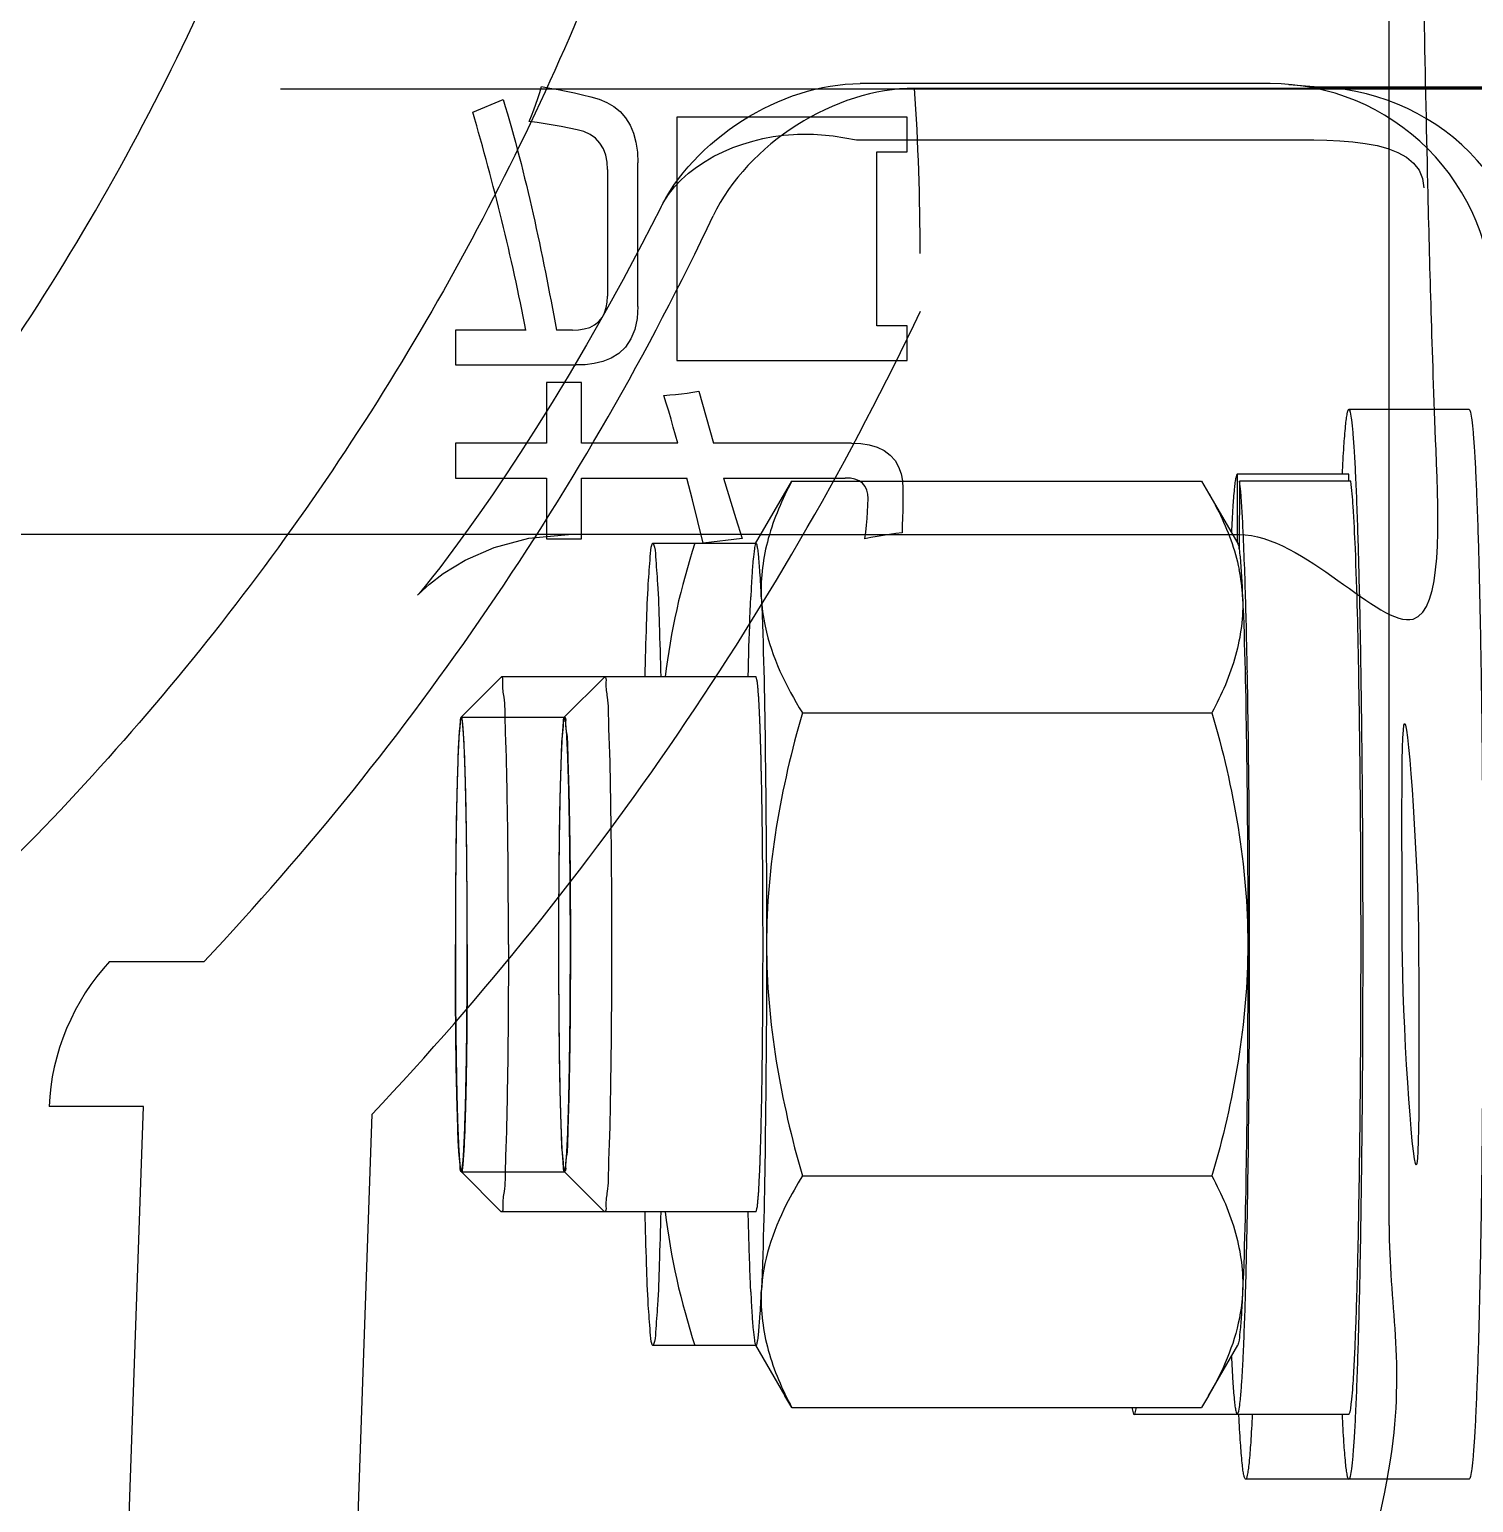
# Model space of a CAD drawing. Extents: x 59521 to 184406, y -1257 to 56672.
# Drawn here: x 73975.96 to 74008.36, y 10258.44 to 10291.49 of the extents above; entities that cross this region are included whole.
import ezdxf

# ---------------------------------------------------------------- set-up
doc = ezdxf.new("R2010")
doc.units = 0
doc.header["$MEASUREMENT"] = 0
doc.layers.get('0').update_dxf_attribs({"linetype": 'CONTINUOUS'})
doc.layers.add('00_BUW_DATUM', color=7, linetype='CONTINUOUS')

# ---------------------------------------------------------------- blocks, each defined once
blk = doc.blocks.new('hu88')
at = {"color": 87, "linetype": 'Continuous'}
for p, q in [((-156.372, -927.553), (-157.314, -954.547)), ((-151.24, -927.553), (-152.188, -954.722)), ((-180.129, -952.053), (-180.129, -1053.053)), ((-165.928, -952.359), (-162.529, -952.359)), ((-159.316, -953.259), (-161.629, -953.259)), ((-152.188, -954.722), (-150.069, -954.722)), ((-159.182, -958.359), (-159.183, -957.797)), ((-151.426, -957.976), (-153.546, -957.976)), ((-159.316, -963.459), (-161.629, -963.459)), ((-165.928, -964.359), (-162.529, -964.359)), ((-166.034, -967.553), (-176.767, -967.553)), ((-166.034, -967.553), (-29.31, -967.553)), ((-165.615, -967.461), (-164.738, -967.358)), ((-165.474, -967.914), (-165.615, -967.461)), ((-164.738, -967.358), (-164.62, -967.846)), ((-162.009, -967.455), (-162.009, -968.821)), ((-161.23, -967.455), (-162.009, -967.455)), ((-161.23, -968.821), (-161.23, -967.455)), ((-165.197, -968.821), (-165.474, -967.914)), ((-164.62, -967.846), (-164.5, -968.334)), ((-164.5, -968.334), (-164.377, -968.821)), ((-165.197, -968.821), (-167.93, -968.821)), ((-162.009, -968.821), (-164.377, -968.821)), ((-159.183, -968.821), (-161.23, -968.821)), ((-159.183, -969.602), (-159.183, -968.821)), ((-168.069, -969.602), (-164.97, -969.602)), ((-164.641, -970.772), (-164.97, -969.602)), ((-164.172, -969.602), (-162.009, -969.602)), ((-162.009, -969.602), (-162.009, -970.968)), ((-161.23, -970.968), (-161.23, -969.602)), ((-161.23, -969.602), (-159.183, -969.602)), ((-162.009, -970.968), (-161.23, -970.968)), ((-169.319, -971.455), (-169.319, -972.236)), ((-164.154, -971.455), (-169.319, -971.455)), ((-164.154, -976.919), (-164.154, -971.455)), ((-159.183, -971.358), (-161.888, -971.358)), ((-159.183, -972.138), (-159.183, -971.358)), ((-169.319, -972.236), (-168.637, -972.236)), ((-168.637, -972.236), (-168.637, -976.138)), ((-161.808, -972.138), (-161.449, -972.138)), ((-160.767, -972.138), (-159.183, -972.138)), ((-163.276, -972.666), (-163.276, -975.891)), ((-162.594, -975.74), (-162.594, -972.901)), ((-169.319, -976.138), (-169.319, -976.919)), ((-168.637, -976.138), (-169.319, -976.138)), ((-168.18, -976.405), (-177.376, -976.405)), ((-169.319, -976.919), (-164.154, -976.919)), ((-159.573, -977.027), (-160.255, -977.314)), ((-155.262, -977.553), (-196.76, -977.553)), ((-184.401, -977.591), (-178.403, -977.591)), ((-184.228, -977.564), (-169.484, -977.564)), ((-177.88, -977.652), (-178.82, -977.574)), ((-177.463, -977.67), (-168.267, -977.67))]:
    blk.add_line(p, q, dxfattribs=at)
for points in [[(-163.797, -974.909), (-163.367, -974.07), (-162.945, -973.274), (-162.53, -972.52), (-162.126, -971.81), (-161.733, -971.141), (-161.353, -970.515), (-160.989, -969.931), (-160.643, -969.391), (-160.317, -968.896), (-160.013, -968.446), (-159.73, -968.037), (-159.471, -967.671), (-159.233, -967.344), (-159.021, -967.057), (-158.833, -966.81), (-158.672, -966.604), (-158.538, -966.436), (-158.435, -966.312), (-158.362, -966.226), (-158.333, -966.193), (-158.346, -966.207), (-158.434, -966.293), (-158.604, -966.443), (-158.911, -966.678), (-159.403, -966.979), (-160.049, -967.264), (-160.831, -967.473), (-161.718, -967.553)], [(-169.221, -968.585), (-169.224, -968.422), (-169.224, -968.258), (-169.22, -968.093), (-169.215, -967.927), (-169.209, -967.759), (-169.202, -967.59)], [(-169.202, -967.59), (-169.062, -967.574), (-168.922, -967.555), (-168.783, -967.534), (-168.645, -967.511), (-168.506, -967.484), (-168.369, -967.455)], [(-168.369, -967.455), (-168.388, -967.61), (-168.405, -967.763), (-168.42, -967.915), (-168.431, -968.066), (-168.438, -968.215), (-168.442, -968.362)], [(-168.069, -969.602), (-168.277, -969.594), (-168.469, -969.564), (-168.646, -969.512), (-168.804, -969.437), (-168.939, -969.335), (-169.049, -969.212), (-169.127, -969.071), (-169.181, -968.917), (-169.213, -968.756), (-169.221, -968.585)], [(-168.442, -968.362), (-168.437, -968.46), (-168.415, -968.549), (-168.375, -968.633), (-168.316, -968.704), (-168.238, -968.758), (-168.145, -968.795), (-168.043, -968.816), (-167.93, -968.821)], [(-164.172, -969.602), (-164.122, -969.781), (-164.072, -969.96), (-164.021, -970.139), (-163.968, -970.318), (-163.915, -970.497), (-163.861, -970.675)], [(-163.861, -970.675), (-163.991, -970.684), (-164.122, -970.695), (-164.252, -970.709), (-164.382, -970.726), (-164.512, -970.747), (-164.641, -970.772)], [(-163.276, -972.666), (-163.261, -972.397), (-163.21, -972.156), (-163.122, -971.942), (-163.001, -971.76), (-162.849, -971.618), (-162.675, -971.511), (-162.492, -971.437), (-162.298, -971.391), (-162.097, -971.364), (-161.888, -971.358)], [(-161.808, -972.138), (-161.946, -972.143), (-162.075, -972.165), (-162.196, -972.201), (-162.305, -972.256), (-162.399, -972.332), (-162.475, -972.424), (-162.531, -972.529), (-162.568, -972.646), (-162.59, -972.769), (-162.594, -972.901)], [(-162.218, -977.375), (-162.406, -977.323), (-162.579, -977.25), (-162.738, -977.157), (-162.879, -977.041), (-163, -976.901), (-163.101, -976.738), (-163.179, -976.556), (-163.234, -976.353), (-163.267, -976.132), (-163.276, -975.891)], [(-162.594, -975.74), (-162.586, -975.91), (-162.555, -976.066), (-162.502, -976.209), (-162.426, -976.337), (-162.325, -976.444), (-162.204, -976.53), (-162.068, -976.594), (-161.913, -976.635)], [(-161.913, -976.635), (-161.735, -976.674), (-161.557, -976.709), (-161.378, -976.74), (-161.198, -976.769), (-161.019, -976.796), (-160.84, -976.821)], [(-160.84, -976.821), (-160.891, -976.95), (-160.94, -977.079), (-160.987, -977.208), (-161.032, -977.339), (-161.076, -977.47), (-161.117, -977.602)], [(-161.117, -977.602), (-161.301, -977.571), (-161.486, -977.537), (-161.669, -977.502), (-161.853, -977.463), (-162.036, -977.42), (-162.218, -977.375)]]:
    blk.add_lwpolyline(points, dxfattribs=at)
for centre, radius, start, end in [((-106.358, -1002.545), 70.003, 136.71242, 154.64082), ((-106.229, -1002.545), 65.002, 136.71236, 154.64088), ((-106.574, -961.494), 55.228, 191.1122, 196.3348), ((-177.462, -972.671), 4.999, 179.9863, 269.9909), ((-115.046, -973.855), 54.564, 180.0006, 183.8968)]:
    blk.add_arc(centre, radius, start, end, dxfattribs=at)
blk.add_ellipse((-178.403, -972.591), major_axis=(0, 5), ratio=0.999655, start_param=1.570796, end_param=3.141593, dxfattribs=at)
for points, knots in [([(-180.129, -952.053), (-180.129, -950.313), (-180.942, -947.179), (-178.181, -940.053), (-180.443, -940.053)], [0, 0, 0, 0, 0.434669, 1, 1, 1, 1]), ([(-165.928, -952.359), (-165.93, -952.368), (-165.936, -952.387), (-165.942, -952.411), (-165.947, -952.43), (-165.95, -952.442), (-165.953, -952.451), (-165.955, -952.458), (-165.956, -952.465), (-165.957, -952.468), (-165.958, -952.471), (-165.958, -952.472), (-165.959, -952.478), (-165.959, -952.485), (-165.961, -952.498), (-165.962, -952.515), (-165.964, -952.536), (-165.966, -952.564), (-165.969, -952.6), (-165.973, -952.642), (-165.977, -952.684), (-165.98, -952.72), (-165.982, -952.748), (-165.984, -952.769), (-165.986, -952.787), (-165.987, -952.799), (-165.987, -952.806), (-165.988, -952.81), (-165.988, -952.82), (-165.989, -952.831), (-165.99, -952.851), (-165.991, -952.88), (-165.993, -952.914), (-165.995, -952.96), (-165.998, -953.017), (-166.001, -953.086), (-166.005, -953.155), (-166.007, -953.212), (-166.01, -953.258), (-166.011, -953.292), (-166.013, -953.321), (-166.014, -953.341), (-166.014, -953.353), (-166.015, -953.36), (-166.015, -953.373), (-166.016, -953.388), (-166.017, -953.416), (-166.018, -953.455), (-166.019, -953.503), (-166.021, -953.565), (-166.024, -953.644), (-166.027, -953.738), (-166.03, -953.833), (-166.033, -953.927), (-166.035, -954.006), (-166.037, -954.061), (-166.038, -954.093), (-166.039, -954.115), (-166.04, -954.145), (-166.04, -954.182), (-166.042, -954.248), (-166.044, -954.342), (-166.046, -954.455), (-166.049, -954.568), (-166.051, -954.681), (-166.054, -954.794), (-166.056, -954.889), (-166.057, -954.955), (-166.058, -954.993), (-166.058, -955.02), (-166.059, -955.053), (-166.059, -955.096), (-166.061, -955.171), (-166.062, -955.279), (-166.064, -955.408), (-166.066, -955.58), (-166.069, -955.752), (-166.071, -955.902), (-166.072, -955.989), (-166.073, -956.051), (-166.073, -956.123), (-166.074, -956.216), (-166.075, -956.38), (-166.077, -956.613), (-166.079, -956.846), (-166.081, -957.009), (-166.081, -957.103), (-166.082, -957.171), (-166.082, -957.247), (-166.082, -957.345), (-166.083, -957.519), (-166.083, -957.766), (-166.084, -958.062), (-166.085, -958.36), (-166.084, -958.649), (-166.083, -958.941), (-166.083, -959.184), (-166.082, -959.378), (-166.082, -959.526), (-166.081, -959.664), (-166.079, -959.851), (-166.078, -960.084), (-166.076, -960.318), (-166.074, -960.482), (-166.074, -960.574), (-166.073, -960.647), (-166.072, -960.709), (-166.071, -960.796), (-166.069, -960.946), (-166.067, -961.119), (-166.064, -961.291), (-166.062, -961.42), (-166.061, -961.528), (-166.06, -961.604), (-166.059, -961.646), (-166.059, -961.68), (-166.058, -961.707), (-166.057, -961.746), (-166.056, -961.813), (-166.053, -961.948), (-166.05, -962.102), (-166.046, -962.255), (-166.044, -962.351), (-166.043, -962.428), (-166.041, -962.486), (-166.04, -962.534), (-166.04, -962.572), (-166.039, -962.603), (-166.038, -962.624), (-166.037, -962.656), (-166.036, -962.694), (-166.035, -962.741), (-166.033, -962.802), (-166.03, -962.88), (-166.027, -962.973), (-166.024, -963.066), (-166.022, -963.143), (-166.02, -963.205), (-166.018, -963.252), (-166.017, -963.29), (-166.016, -963.317), (-166.016, -963.333), (-166.015, -963.345), (-166.015, -963.353), (-166.014, -963.365), (-166.013, -963.385), (-166.012, -963.414), (-166.01, -963.448), (-166.008, -963.494), (-166.005, -963.552), (-166.002, -963.621), (-165.998, -963.69), (-165.996, -963.748), (-165.993, -963.794), (-165.992, -963.829), (-165.99, -963.857), (-165.989, -963.878), (-165.989, -963.889), (-165.988, -963.899), (-165.988, -963.903), (-165.987, -963.91), (-165.986, -963.923), (-165.985, -963.941), (-165.983, -963.962), (-165.98, -963.991), (-165.977, -964.026), (-165.974, -964.069), (-165.97, -964.112), (-165.967, -964.147), (-165.964, -964.176), (-165.963, -964.197), (-165.961, -964.215), (-165.96, -964.228), (-165.959, -964.235), (-165.959, -964.241), (-165.958, -964.242), (-165.958, -964.245), (-165.957, -964.249), (-165.955, -964.255), (-165.953, -964.262), (-165.951, -964.272), (-165.947, -964.285), (-165.942, -964.304), (-165.936, -964.329), (-165.93, -964.349), (-165.928, -964.359)], [0, 0, 0, 0, 0.015625, 0.03125, 0.039062, 0.046875, 0.050781, 0.054688, 0.058594, 0.060547, 0.061523, 0.0625, 0.063477, 0.064453, 0.066406, 0.070312, 0.074219, 0.078125, 0.085938, 0.09375, 0.101562, 0.109375, 0.113281, 0.117188, 0.121094, 0.123047, 0.124023, 0.125, 0.125977, 0.126953, 0.128906, 0.132812, 0.136719, 0.140625, 0.148438, 0.15625, 0.164062, 0.171875, 0.175781, 0.179688, 0.183594, 0.185547, 0.186523, 0.1875, 0.188477, 0.189453, 0.191406, 0.195312, 0.199219, 0.203125, 0.210938, 0.21875, 0.226562, 0.234375, 0.242188, 0.246094, 0.248047, 0.25, 0.251953, 0.253906, 0.257812, 0.265625, 0.273438, 0.28125, 0.289062, 0.296875, 0.304688, 0.308594, 0.310547, 0.3125, 0.314453, 0.316406, 0.320312, 0.328125, 0.335938, 0.34375, 0.359375, 0.367188, 0.371094, 0.375, 0.378906, 0.382812, 0.390625, 0.40625, 0.421875, 0.429688, 0.433594, 0.4375, 0.441406, 0.445312, 0.453125, 0.46875, 0.484375, 0.5, 0.515625, 0.53125, 0.546875, 0.554688, 0.5625, 0.570312, 0.578125, 0.59375, 0.609375, 0.617188, 0.621094, 0.625, 0.628906, 0.632812, 0.640625, 0.65625, 0.664062, 0.671875, 0.679688, 0.683594, 0.685547, 0.6875, 0.689453, 0.691406, 0.695312, 0.703125, 0.71875, 0.726562, 0.734375, 0.738281, 0.742188, 0.746094, 0.748047, 0.75, 0.751953, 0.753906, 0.757812, 0.761719, 0.765625, 0.773438, 0.78125, 0.789062, 0.796875, 0.800781, 0.804688, 0.808594, 0.810547, 0.811523, 0.8125, 0.813477, 0.814453, 0.816406, 0.820312, 0.824219, 0.828125, 0.835938, 0.84375, 0.851562, 0.859375, 0.863281, 0.867188, 0.871094, 0.873047, 0.874023, 0.875, 0.875977, 0.876953, 0.878906, 0.882812, 0.886719, 0.890625, 0.898438, 0.90625, 0.914062, 0.921875, 0.925781, 0.929688, 0.933594, 0.935547, 0.936523, 0.9375, 0.938477, 0.939453, 0.941406, 0.945312, 0.949219, 0.953125, 0.960938, 0.96875, 0.984375, 1, 1, 1, 1]), ([(-166.679, -1002.553), (-166.679, -999.74), (-166.283, -994.108), (-164.51, -985.833), (-161.594, -977.886), (-157.592, -970.427), (-152.584, -963.604), (-146.671, -957.551), (-142.198, -954.107), (-139.855, -952.553)], [0, 0, 0, 0, 0.142866, 0.285734, 0.428601, 0.571463, 0.714319, 0.857165, 1, 1, 1, 1]), ([(-180.792, -958.359), (-180.792, -956.707), (-180.867, -950.105), (-180.425, -956.704), (-180.425, -958.359)], [0, 0, 0, 0, 0.499517, 1, 1, 1, 1]), ([(-161.629, -953.259), (-161.632, -953.267), (-161.636, -953.283), (-161.641, -953.303), (-161.646, -953.319), (-161.648, -953.329), (-161.65, -953.337), (-161.652, -953.343), (-161.653, -953.349), (-161.654, -953.352), (-161.655, -953.354), (-161.655, -953.355), (-161.656, -953.36), (-161.656, -953.366), (-161.657, -953.377), (-161.658, -953.392), (-161.66, -953.41), (-161.662, -953.434), (-161.665, -953.464), (-161.668, -953.499), (-161.671, -953.535), (-161.673, -953.565), (-161.676, -953.589), (-161.677, -953.607), (-161.678, -953.622), (-161.679, -953.635), (-161.68, -953.642), (-161.681, -953.658), (-161.682, -953.677), (-161.683, -953.702), (-161.685, -953.731), (-161.686, -953.77), (-161.689, -953.819), (-161.692, -953.877), (-161.695, -953.935), (-161.697, -953.984), (-161.699, -954.023), (-161.7, -954.052), (-161.702, -954.076), (-161.703, -954.096), (-161.703, -954.109), (-161.704, -954.131), (-161.705, -954.157), (-161.706, -954.191), (-161.707, -954.231), (-161.709, -954.284), (-161.711, -954.351), (-161.714, -954.458), (-161.718, -954.565), (-161.721, -954.659), (-161.722, -954.705), (-161.723, -954.733), (-161.724, -954.751), (-161.724, -954.777), (-161.725, -954.808), (-161.726, -954.865), (-161.728, -954.945), (-161.73, -955.041), (-161.733, -955.169), (-161.735, -955.297), (-161.738, -955.409), (-161.739, -955.465), (-161.74, -955.498), (-161.74, -955.52), (-161.741, -955.549), (-161.741, -955.585), (-161.742, -955.649), (-161.743, -955.741), (-161.745, -955.85), (-161.747, -955.997), (-161.749, -956.143), (-161.751, -956.27), (-161.752, -956.344), (-161.753, -956.397), (-161.753, -956.458), (-161.754, -956.537), (-161.755, -956.676), (-161.756, -956.874), (-161.758, -957.073), (-161.759, -957.212), (-161.76, -957.291), (-161.76, -957.349), (-161.76, -957.414), (-161.761, -957.497), (-161.761, -957.645), (-161.762, -957.855), (-161.762, -958.106), (-161.763, -958.36), (-161.762, -958.606), (-161.762, -958.854), (-161.761, -959.06), (-161.761, -959.225), (-161.76, -959.35), (-161.759, -959.468), (-161.758, -959.627), (-161.757, -959.826), (-161.755, -960.024), (-161.754, -960.163), (-161.753, -960.242), (-161.753, -960.303), (-161.752, -960.357), (-161.751, -960.43), (-161.749, -960.558), (-161.747, -960.741), (-161.744, -960.925), (-161.742, -961.053), (-161.741, -961.117), (-161.741, -961.153), (-161.741, -961.182), (-161.74, -961.205), (-161.739, -961.238), (-161.738, -961.295), (-161.736, -961.41), (-161.733, -961.54), (-161.73, -961.671), (-161.728, -961.769), (-161.726, -961.85), (-161.725, -961.908), (-161.724, -961.94), (-161.724, -961.966), (-161.723, -961.984), (-161.722, -962.011), (-161.721, -962.057), (-161.719, -962.123), (-161.716, -962.202), (-161.714, -962.281), (-161.711, -962.36), (-161.709, -962.439), (-161.707, -962.504), (-161.705, -962.551), (-161.704, -962.576), (-161.704, -962.598), (-161.703, -962.611), (-161.702, -962.631), (-161.7, -962.665), (-161.698, -962.714), (-161.695, -962.773), (-161.692, -962.832), (-161.689, -962.891), (-161.687, -962.939), (-161.685, -962.979), (-161.684, -963.008), (-161.682, -963.033), (-161.681, -963.052), (-161.681, -963.069), (-161.68, -963.076), (-161.679, -963.088), (-161.678, -963.103), (-161.676, -963.121), (-161.674, -963.146), (-161.671, -963.176), (-161.668, -963.212), (-161.665, -963.249), (-161.662, -963.279), (-161.66, -963.303), (-161.659, -963.322), (-161.658, -963.337), (-161.657, -963.347), (-161.656, -963.353), (-161.656, -963.359), (-161.655, -963.359), (-161.655, -963.362), (-161.654, -963.365), (-161.652, -963.371), (-161.651, -963.377), (-161.649, -963.385), (-161.646, -963.396), (-161.641, -963.412), (-161.636, -963.433), (-161.632, -963.45), (-161.629, -963.459)], [0, 0, 0, 0, 0.015625, 0.03125, 0.039062, 0.046875, 0.050781, 0.054688, 0.058594, 0.060547, 0.061523, 0.0625, 0.063477, 0.064453, 0.066406, 0.070312, 0.074219, 0.078125, 0.085938, 0.09375, 0.101562, 0.109375, 0.113281, 0.117188, 0.121094, 0.123047, 0.125, 0.126953, 0.128906, 0.132812, 0.136719, 0.140625, 0.148438, 0.15625, 0.164062, 0.171875, 0.175781, 0.179688, 0.183594, 0.185547, 0.1875, 0.189453, 0.191406, 0.195312, 0.199219, 0.203125, 0.210938, 0.21875, 0.234375, 0.242188, 0.246094, 0.248047, 0.25, 0.251953, 0.253906, 0.257812, 0.265625, 0.273438, 0.28125, 0.296875, 0.304688, 0.308594, 0.310547, 0.3125, 0.314453, 0.316406, 0.320312, 0.328125, 0.335938, 0.34375, 0.359375, 0.367188, 0.371094, 0.375, 0.378906, 0.382812, 0.390625, 0.40625, 0.421875, 0.429688, 0.433594, 0.4375, 0.441406, 0.445312, 0.453125, 0.46875, 0.484375, 0.5, 0.515625, 0.53125, 0.546875, 0.554688, 0.5625, 0.570312, 0.578125, 0.59375, 0.609375, 0.617188, 0.621094, 0.625, 0.628906, 0.632812, 0.640625, 0.65625, 0.671875, 0.679688, 0.683594, 0.685547, 0.6875, 0.689453, 0.691406, 0.695312, 0.703125, 0.71875, 0.726562, 0.734375, 0.742188, 0.746094, 0.748047, 0.75, 0.751953, 0.753906, 0.757812, 0.765625, 0.773438, 0.78125, 0.789062, 0.796875, 0.804688, 0.808594, 0.810547, 0.8125, 0.814453, 0.816406, 0.820312, 0.828125, 0.835938, 0.84375, 0.851562, 0.859375, 0.863281, 0.867188, 0.871094, 0.873047, 0.875, 0.876953, 0.878906, 0.882812, 0.886719, 0.890625, 0.898438, 0.90625, 0.914062, 0.921875, 0.925781, 0.929688, 0.933594, 0.935547, 0.936523, 0.9375, 0.938477, 0.939453, 0.941406, 0.945312, 0.949219, 0.953125, 0.960938, 0.96875, 0.984375, 1, 1, 1, 1]), ([(-161.625, -963.456), (-161.623, -963.446), (-161.619, -963.425), (-161.614, -963.399), (-161.61, -963.378), (-161.607, -963.362), (-161.604, -963.349), (-161.602, -963.338), (-161.601, -963.332), (-161.6, -963.326), (-161.599, -963.324), (-161.598, -963.313), (-161.597, -963.3), (-161.596, -963.283), (-161.594, -963.256), (-161.591, -963.223), (-161.588, -963.182), (-161.585, -963.142), (-161.582, -963.101), (-161.579, -963.061), (-161.577, -963.027), (-161.575, -963.004), (-161.574, -962.99), (-161.573, -962.978), (-161.572, -962.95), (-161.57, -962.908), (-161.567, -962.855), (-161.564, -962.771), (-161.559, -962.666), (-161.555, -962.571), (-161.552, -962.508), (-161.551, -962.481), (-161.55, -962.46), (-161.549, -962.44), (-161.548, -962.404), (-161.547, -962.363), (-161.546, -962.307), (-161.544, -962.238), (-161.541, -962.154), (-161.539, -962.071), (-161.536, -961.987), (-161.534, -961.904), (-161.532, -961.835), (-161.531, -961.778), (-161.529, -961.739), (-161.528, -961.689), (-161.527, -961.622), (-161.525, -961.506), (-161.522, -961.339), (-161.519, -961.172), (-161.516, -961.038), (-161.515, -960.955), (-161.514, -960.897), (-161.513, -960.863), (-161.513, -960.824), (-161.512, -960.778), (-161.511, -960.665), (-161.509, -960.496), (-161.506, -960.271), (-161.504, -960.102), (-161.503, -959.989), (-161.502, -959.915), (-161.502, -959.814), (-161.501, -959.694), (-161.5, -959.534), (-161.499, -959.334), (-161.498, -959.093), (-161.496, -958.853), (-161.497, -958.606), (-161.497, -958.36), (-161.497, -958.155), (-161.497, -957.992), (-161.496, -957.827), (-161.498, -957.632), (-161.499, -957.394), (-161.5, -957.158), (-161.502, -956.84), (-161.505, -956.541), (-161.509, -956.24), (-161.511, -956.071), (-161.512, -955.958), (-161.512, -955.912), (-161.513, -955.873), (-161.513, -955.839), (-161.514, -955.781), (-161.516, -955.697), (-161.518, -955.563), (-161.522, -955.396), (-161.525, -955.228), (-161.527, -955.111), (-161.528, -955.044), (-161.529, -954.995), (-161.53, -954.955), (-161.532, -954.898), (-161.534, -954.829), (-161.536, -954.745), (-161.538, -954.661), (-161.541, -954.577), (-161.543, -954.493), (-161.545, -954.423), (-161.547, -954.367), (-161.548, -954.326), (-161.549, -954.29), (-161.55, -954.27), (-161.551, -954.248), (-161.552, -954.222), (-161.555, -954.158), (-161.559, -954.063), (-161.563, -953.956), (-161.567, -953.872), (-161.569, -953.818), (-161.571, -953.777), (-161.572, -953.748), (-161.573, -953.736), (-161.574, -953.722), (-161.576, -953.698), (-161.579, -953.664), (-161.582, -953.623), (-161.585, -953.582), (-161.588, -953.541), (-161.591, -953.501), (-161.593, -953.467), (-161.595, -953.439), (-161.596, -953.422), (-161.597, -953.409), (-161.598, -953.398), (-161.599, -953.396), (-161.6, -953.39), (-161.601, -953.383), (-161.604, -953.372), (-161.606, -953.359), (-161.609, -953.342), (-161.614, -953.321), (-161.619, -953.293), (-161.623, -953.272), (-161.625, -953.261)], [0, 0, 0, 0, 0.015625, 0.03125, 0.039062, 0.046875, 0.054688, 0.058594, 0.0625, 0.064453, 0.066406, 0.068359, 0.070312, 0.074219, 0.078125, 0.085938, 0.09375, 0.101562, 0.109375, 0.117188, 0.125, 0.128906, 0.130859, 0.132812, 0.136719, 0.140625, 0.148438, 0.15625, 0.171875, 0.1875, 0.191406, 0.195312, 0.197266, 0.199219, 0.203125, 0.207031, 0.210938, 0.21875, 0.226562, 0.234375, 0.242188, 0.25, 0.257812, 0.261719, 0.265625, 0.269531, 0.273438, 0.28125, 0.296875, 0.3125, 0.320312, 0.328125, 0.332031, 0.333984, 0.335938, 0.339844, 0.34375, 0.359375, 0.375, 0.390625, 0.394531, 0.398438, 0.40625, 0.414062, 0.421875, 0.4375, 0.453125, 0.46875, 0.484375, 0.5, 0.515625, 0.523438, 0.53125, 0.546875, 0.5625, 0.578125, 0.59375, 0.625, 0.640625, 0.65625, 0.660156, 0.664062, 0.666016, 0.667969, 0.671875, 0.679688, 0.6875, 0.703125, 0.71875, 0.726562, 0.730469, 0.734375, 0.738281, 0.742188, 0.75, 0.757812, 0.765625, 0.773438, 0.78125, 0.789062, 0.792969, 0.796875, 0.800781, 0.802734, 0.804688, 0.808594, 0.8125, 0.828125, 0.84375, 0.851562, 0.859375, 0.863281, 0.867188, 0.869141, 0.871094, 0.875, 0.882812, 0.890625, 0.898438, 0.90625, 0.914062, 0.921875, 0.925781, 0.929688, 0.931641, 0.933594, 0.935547, 0.9375, 0.941406, 0.945312, 0.953125, 0.960938, 0.96875, 0.984375, 1, 1, 1, 1]), ([(-159.341, -953.349), (-159.342, -953.369), (-159.346, -953.41), (-159.352, -953.472), (-159.356, -953.523), (-159.36, -953.564), (-159.362, -953.59), (-159.364, -953.608), (-159.365, -953.618), (-159.365, -953.625), (-159.366, -953.629), (-159.366, -953.638), (-159.367, -953.652), (-159.368, -953.683), (-159.37, -953.726), (-159.374, -953.794), (-159.377, -953.863), (-159.381, -953.932), (-159.383, -953.983), (-159.385, -954.026), (-159.387, -954.06), (-159.388, -954.082), (-159.389, -954.098), (-159.39, -954.121), (-159.391, -954.161), (-159.394, -954.241), (-159.397, -954.355), (-159.402, -954.492), (-159.405, -954.595), (-159.407, -954.663), (-159.408, -954.698), (-159.409, -954.725), (-159.41, -954.755), (-159.411, -954.783), (-159.411, -954.819), (-159.413, -954.875), (-159.415, -954.975), (-159.418, -955.117), (-159.421, -955.259), (-159.423, -955.372), (-159.425, -955.444), (-159.426, -955.499), (-159.427, -955.564), (-159.429, -955.675), (-159.431, -955.835), (-159.434, -956.026), (-159.436, -956.186), (-159.438, -956.298), (-159.438, -956.354), (-159.439, -956.385), (-159.439, -956.422), (-159.439, -956.465), (-159.44, -956.536), (-159.441, -956.66), (-159.442, -956.836), (-159.444, -957.048), (-159.445, -957.225), (-159.447, -957.365), (-159.447, -957.514), (-159.447, -957.697), (-159.448, -957.991), (-159.449, -958.212), (-159.449, -958.359)], [0, 0, 0, 0, 0.03125, 0.0625, 0.09375, 0.109375, 0.125, 0.132812, 0.136719, 0.140625, 0.142578, 0.144531, 0.148438, 0.15625, 0.171875, 0.1875, 0.21875, 0.234375, 0.25, 0.265625, 0.273438, 0.28125, 0.285156, 0.289062, 0.296875, 0.3125, 0.34375, 0.375, 0.40625, 0.414062, 0.421875, 0.429688, 0.433594, 0.4375, 0.445312, 0.453125, 0.46875, 0.5, 0.53125, 0.546875, 0.5625, 0.570312, 0.578125, 0.59375, 0.625, 0.65625, 0.6875, 0.703125, 0.710938, 0.714844, 0.71875, 0.726562, 0.734375, 0.75, 0.78125, 0.8125, 0.84375, 0.859375, 0.875, 0.90625, 0.9375, 1, 1, 1, 1]), ([(-159.183, -957.797), (-159.184, -957.65), (-159.185, -957.43), (-159.187, -957.136), (-159.188, -956.953), (-159.188, -956.804), (-159.19, -956.665), (-159.192, -956.49), (-159.194, -956.28), (-159.196, -956.105), (-159.198, -955.983), (-159.199, -955.913), (-159.199, -955.87), (-159.2, -955.833), (-159.2, -955.803), (-159.201, -955.749), (-159.203, -955.643), (-159.206, -955.49), (-159.209, -955.306), (-159.212, -955.168), (-159.214, -955.077), (-159.215, -955.031), (-159.215, -954.984), (-159.217, -954.947), (-159.218, -954.908), (-159.219, -954.856), (-159.222, -954.765), (-159.225, -954.635), (-159.229, -954.506), (-159.232, -954.415), (-159.233, -954.363), (-159.234, -954.33), (-159.235, -954.304), (-159.236, -954.277), (-159.237, -954.255), (-159.238, -954.225), (-159.24, -954.186), (-159.242, -954.138), (-159.245, -954.06), (-159.248, -953.983), (-159.252, -953.905), (-159.254, -953.847), (-159.256, -953.798), (-159.258, -953.765), (-159.259, -953.745), (-159.26, -953.734), (-159.261, -953.717), (-159.263, -953.692), (-159.265, -953.66), (-159.268, -953.622), (-159.272, -953.571), (-159.275, -953.521), (-159.279, -953.47), (-159.282, -953.438), (-159.283, -953.416), (-159.284, -953.405), (-159.285, -953.398), (-159.285, -953.397), (-159.286, -953.393), (-159.287, -953.388), (-159.288, -953.379), (-159.291, -953.367), (-159.295, -953.346), (-159.3, -953.321), (-159.306, -953.291), (-159.31, -953.271), (-159.312, -953.261)], [0, 0, 0, 0, 0.0625, 0.09375, 0.125, 0.140625, 0.15625, 0.1875, 0.21875, 0.25, 0.265625, 0.273438, 0.28125, 0.285156, 0.289062, 0.296875, 0.3125, 0.34375, 0.375, 0.40625, 0.414062, 0.421875, 0.429688, 0.4375, 0.445312, 0.453125, 0.46875, 0.5, 0.53125, 0.546875, 0.554688, 0.5625, 0.566406, 0.570312, 0.578125, 0.585938, 0.59375, 0.609375, 0.625, 0.65625, 0.671875, 0.6875, 0.703125, 0.710938, 0.714844, 0.71875, 0.726562, 0.734375, 0.75, 0.765625, 0.78125, 0.8125, 0.828125, 0.84375, 0.851562, 0.855469, 0.857422, 0.859375, 0.863281, 0.867188, 0.875, 0.890625, 0.90625, 0.9375, 0.96875, 1, 1, 1, 1]), ([(-134.943, -957.197), (-137.363, -958.891), (-141.938, -962.673), (-147.798, -969.359), (-152.517, -976.892), (-155.973, -985.075), (-158.082, -993.702), (-158.791, -1002.552), (-158.083, -1011.403), (-155.974, -1020.03), (-152.517, -1028.213), (-147.798, -1035.746), (-141.938, -1042.432), (-137.363, -1046.214), (-134.943, -1047.908)], [0, 0, 0, 0, 0.083453, 0.16684, 0.250175, 0.333472, 0.416741, 0.499998, 0.583254, 0.666524, 0.749822, 0.833158, 0.916546, 1, 1, 1, 1]), ([(-180.425, -958.359), (-180.425, -960.01), (-180.35, -966.612), (-180.792, -960.013), (-180.792, -958.359)], [0, 0, 0, 0, 0.499517, 1, 1, 1, 1]), ([(-159.449, -958.359), (-159.449, -958.527), (-159.448, -958.778), (-159.447, -959.073), (-159.447, -959.24), (-159.447, -959.368), (-159.445, -959.487), (-159.444, -959.649), (-159.443, -959.851), (-159.441, -960.052), (-159.44, -960.194), (-159.439, -960.274), (-159.439, -960.336), (-159.438, -960.39), (-159.437, -960.465), (-159.435, -960.594), (-159.433, -960.743), (-159.431, -960.891), (-159.429, -961.003), (-159.428, -961.095), (-159.427, -961.16), (-159.426, -961.197), (-159.426, -961.226), (-159.425, -961.249), (-159.425, -961.282), (-159.424, -961.338), (-159.421, -961.452), (-159.418, -961.581), (-159.415, -961.711), (-159.413, -961.808), (-159.412, -961.889), (-159.41, -961.946), (-159.41, -961.978), (-159.409, -962.004), (-159.408, -962.022), (-159.408, -962.049), (-159.406, -962.095), (-159.404, -962.161), (-159.401, -962.24), (-159.399, -962.319), (-159.396, -962.398), (-159.394, -962.477), (-159.391, -962.543), (-159.39, -962.59), (-159.389, -962.616), (-159.388, -962.637), (-159.388, -962.65), (-159.387, -962.67), (-159.385, -962.704), (-159.382, -962.754), (-159.379, -962.812), (-159.376, -962.871), (-159.373, -962.93), (-159.371, -962.979), (-159.369, -963.019), (-159.367, -963.048), (-159.366, -963.072), (-159.365, -963.09), (-159.365, -963.099), (-159.364, -963.108), (-159.364, -963.111), (-159.363, -963.117), (-159.362, -963.127), (-159.361, -963.141), (-159.36, -963.158), (-159.357, -963.181), (-159.355, -963.21), (-159.352, -963.244), (-159.348, -963.278), (-159.346, -963.307), (-159.344, -963.33), (-159.342, -963.347), (-159.341, -963.361), (-159.34, -963.371), (-159.339, -963.377), (-159.339, -963.382), (-159.338, -963.382), (-159.338, -963.384), (-159.337, -963.386), (-159.335, -963.391), (-159.334, -963.395), (-159.332, -963.402), (-159.329, -963.409), (-159.324, -963.422), (-159.319, -963.438), (-159.314, -963.45), (-159.312, -963.457)], [0, 0, 0, 0, 0.0625, 0.09375, 0.109375, 0.125, 0.140625, 0.15625, 0.1875, 0.21875, 0.234375, 0.242188, 0.25, 0.257812, 0.265625, 0.28125, 0.3125, 0.328125, 0.34375, 0.359375, 0.367188, 0.371094, 0.375, 0.378906, 0.382812, 0.390625, 0.40625, 0.4375, 0.453125, 0.46875, 0.484375, 0.492188, 0.496094, 0.5, 0.503906, 0.507812, 0.515625, 0.53125, 0.546875, 0.5625, 0.578125, 0.59375, 0.609375, 0.617188, 0.621094, 0.625, 0.628906, 0.632812, 0.640625, 0.65625, 0.671875, 0.6875, 0.703125, 0.71875, 0.726562, 0.734375, 0.742188, 0.746094, 0.748047, 0.75, 0.751953, 0.753906, 0.757812, 0.765625, 0.773438, 0.78125, 0.796875, 0.8125, 0.828125, 0.84375, 0.851562, 0.859375, 0.867188, 0.871094, 0.873047, 0.875, 0.876953, 0.878906, 0.882812, 0.890625, 0.898438, 0.90625, 0.921875, 0.9375, 0.96875, 1, 1, 1, 1]), ([(-159.291, -963.368), (-159.289, -963.348), (-159.285, -963.307), (-159.28, -963.245), (-159.275, -963.194), (-159.271, -963.153), (-159.269, -963.127), (-159.268, -963.109), (-159.267, -963.099), (-159.266, -963.092), (-159.266, -963.088), (-159.265, -963.079), (-159.264, -963.065), (-159.263, -963.034), (-159.261, -962.992), (-159.257, -962.923), (-159.254, -962.854), (-159.251, -962.785), (-159.248, -962.734), (-159.246, -962.691), (-159.244, -962.657), (-159.243, -962.635), (-159.242, -962.619), (-159.241, -962.596), (-159.24, -962.556), (-159.238, -962.476), (-159.234, -962.362), (-159.229, -962.225), (-159.226, -962.122), (-159.224, -962.054), (-159.223, -962.019), (-159.222, -961.992), (-159.221, -961.962), (-159.221, -961.934), (-159.22, -961.898), (-159.219, -961.842), (-159.217, -961.742), (-159.213, -961.6), (-159.21, -961.458), (-159.208, -961.345), (-159.206, -961.273), (-159.205, -961.218), (-159.204, -961.153), (-159.203, -961.042), (-159.2, -960.882), (-159.198, -960.691), (-159.195, -960.531), (-159.194, -960.419), (-159.193, -960.363), (-159.192, -960.332), (-159.192, -960.295), (-159.192, -960.252), (-159.191, -960.181), (-159.19, -960.058), (-159.189, -959.881), (-159.187, -959.669), (-159.186, -959.492), (-159.185, -959.352), (-159.184, -959.203), (-159.184, -959.02), (-159.183, -958.726), (-159.183, -958.506), (-159.182, -958.359)], [0, 0, 0, 0, 0.03125, 0.0625, 0.09375, 0.109375, 0.125, 0.132812, 0.136719, 0.140625, 0.142578, 0.144531, 0.148438, 0.15625, 0.171875, 0.1875, 0.21875, 0.234375, 0.25, 0.265625, 0.273438, 0.28125, 0.285156, 0.289062, 0.296875, 0.3125, 0.34375, 0.375, 0.40625, 0.414062, 0.421875, 0.429688, 0.433594, 0.4375, 0.445312, 0.453125, 0.46875, 0.5, 0.53125, 0.546875, 0.5625, 0.570312, 0.578125, 0.59375, 0.625, 0.65625, 0.6875, 0.703125, 0.710938, 0.714844, 0.71875, 0.726562, 0.734375, 0.75, 0.78125, 0.8125, 0.84375, 0.859375, 0.875, 0.90625, 0.9375, 1, 1, 1, 1]), ([(-176.767, -967.553), (-178.213, -967.553), (-181.426, -963.582), (-181.117, -970.842), (-181.018, -974.46), (-180.906, -979.567), (-180.829, -984.499), (-180.763, -990.553), (-180.722, -997.576), (-180.715, -1004.964), (-180.745, -1011.971), (-180.795, -1017.991), (-180.87, -1023.058), (-180.938, -1028.096), (-181.171, -1033.082), (-181.038, -1036.976), (-182.462, -1044.151), (-178.774, -1037.553), (-176.767, -1037.553)], [0, 0, 0, 0, 0.05044, 0.094985, 0.161729, 0.208494, 0.266121, 0.335965, 0.418951, 0.511411, 0.593648, 0.663348, 0.721648, 0.769866, 0.841134, 0.886547, 0.929968, 1, 1, 1, 1]), ([(-163.747, -974.804), (-164.217, -975.864), (-166.121, -976.704), (-167.717, -976.502), (-168.18, -976.405)], [0, 0, 0, 0, 0.710169, 1, 1, 1, 1])]:
    blk.add_open_spline(points, degree=3, knots=knots, dxfattribs=at)
for points in [[(-159.312, -953.26), (-159.317, -953.259), (-159.326, -953.261), (-159.336, -953.317), (-159.341, -953.349)], [(-151.426, -957.976), (-150.621, -957.12), (-150.11, -955.896), (-150.069, -954.722)], [(-159.312, -963.456), (-159.308, -963.451), (-159.302, -963.438), (-159.294, -963.392), (-159.291, -963.368)], [(-160.255, -977.314), (-160.769, -975.619), (-161.132, -973.88), (-161.449, -972.138)], [(-169.484, -977.564), (-167.703, -977.564), (-165.731, -976.316), (-164.968, -974.706)], [(-163.747, -974.804), (-164.509, -976.417), (-166.483, -977.67), (-168.267, -977.67)], [(-177.376, -976.405), (-178.607, -976.405), (-180.881, -976.561), (-180.91, -975.33)]]:
    blk.add_open_spline(points, degree=3, dxfattribs=at)
at = {"layer": '00_BUW_DATUM', "color": 87, "linetype": 'Continuous'}
for p, q in [((-181.922, -946.359), (-176.91, -946.359)), ((-179.223, -947.809), (-174.41, -947.809)), ((-176.761, -947.791), (-176.76, -947.809)), ((-176.08, -948.232), (-175.921, -947.966)), ((-166.731, -947.966), (-175.921, -947.966)), ((-166.731, -947.966), (-166.572, -948.232)), ((-176.08, -948.232), (-176.735, -949.368)), ((-165.917, -949.368), (-166.572, -948.232)), ((-165.923, -949.359), (-163.614, -949.359)), ((-163.614, -949.359), (-163.603, -949.368)), ((-162.529, -952.359), (-160.215, -952.359)), ((-162.525, -952.361), (-161.626, -953.26)), ((-160.215, -952.359), (-160.211, -952.361)), ((-160.211, -952.361), (-159.312, -953.26)), ((-166.967, -953.162), (-176.156, -953.162)), ((-161.626, -953.261), (-161.629, -953.259)), ((-166.967, -963.555), (-176.156, -963.555)), ((-162.525, -964.356), (-161.626, -963.457)), ((-161.629, -963.459), (-161.626, -963.456)), ((-160.211, -964.356), (-159.312, -963.457)), ((-176.951, -964.36), (-176.949, -964.46)), ((-162.529, -964.359), (-160.215, -964.359)), ((-160.215, -964.359), (-160.211, -964.356)), ((-176.772, -968.748), (-176.765, -967.218)), ((-176.08, -968.485), (-176.735, -967.349)), ((-176.724, -968.909), (-176.724, -967.368)), ((-165.917, -967.349), (-166.572, -968.485)), ((-163.614, -967.359), (-165.923, -967.359)), ((-163.603, -967.349), (-163.614, -967.359)), ((-175.921, -968.751), (-176.08, -968.485)), ((-166.572, -968.485), (-166.731, -968.751)), ((-179.271, -968.748), (-176.772, -968.748)), ((-179.223, -968.748), (-179.223, -968.909)), ((-179.223, -968.909), (-176.724, -968.909)), ((-166.731, -968.751), (-175.921, -968.751)), ((-181.922, -970.359), (-179.223, -970.359))]:
    blk.add_line(p, q, dxfattribs=at)
for centre, radius, start, end in [((-14.409, -955.179), 162.567, 178.37217, 179.00552), ((-0.351, -961.219), 176.628, 181.05127, 181.60181), ((-172.803, -965.965), 4.043, 182.6649, 191.514)]:
    blk.add_arc(centre, radius, start, end, dxfattribs=at)
for points, knots in [([(-181.922, -970.359), (-181.944, -970.359), (-181.961, -970.246), (-181.992, -970.103), (-182.017, -969.8), (-182.046, -969.412), (-182.073, -968.907), (-182.11, -968.041), (-182.15, -966.735), (-182.187, -964.94), (-182.215, -962.892), (-182.233, -960.67), (-182.238, -958.359), (-182.233, -956.047), (-182.215, -953.825), (-182.187, -951.777), (-182.15, -949.982), (-182.11, -948.676), (-182.073, -947.81), (-182.046, -947.305), (-182.017, -946.917), (-181.992, -946.614), (-181.961, -946.471), (-181.944, -946.359), (-181.922, -946.359)], [0, 0, 0, 0, 0.002725, 0.010026, 0.021998, 0.03855, 0.059534, 0.084751, 0.146882, 0.222568, 0.308906, 0.402583, 0.5, 0.597417, 0.691094, 0.777432, 0.853118, 0.915249, 0.940466, 0.96145, 0.978002, 0.989974, 0.997275, 1, 1, 1, 1]), ([(-179.223, -970.359), (-179.245, -970.359), (-179.262, -970.246), (-179.293, -970.103), (-179.318, -969.8), (-179.347, -969.412), (-179.374, -968.907), (-179.411, -968.041), (-179.451, -966.735), (-179.488, -964.94), (-179.516, -962.892), (-179.534, -960.67), (-179.539, -958.359), (-179.534, -956.047), (-179.516, -953.825), (-179.488, -951.777), (-179.451, -949.982), (-179.411, -948.676), (-179.374, -947.81), (-179.347, -947.305), (-179.318, -946.917), (-179.293, -946.614), (-179.262, -946.471), (-179.245, -946.359), (-179.223, -946.359)], [0, 0, 0, 0, 0.002725, 0.010026, 0.021998, 0.03855, 0.059534, 0.084751, 0.146882, 0.222568, 0.308906, 0.402583, 0.5, 0.597417, 0.691094, 0.777432, 0.853118, 0.915249, 0.940466, 0.96145, 0.978002, 0.989974, 0.997275, 1, 1, 1, 1]), ([(-179.074, -947.808), (-179.084, -947.599), (-179.103, -947.239), (-179.135, -946.823), (-179.162, -946.582), (-179.181, -946.462), (-179.196, -946.399), (-179.213, -946.359), (-179.223, -946.359)], [0, 0, 0, 0, 0.428649, 0.740167, 0.850556, 0.93025, 0.979357, 1, 1, 1, 1]), ([(-177.059, -947.808), (-177.049, -947.599), (-177.03, -947.239), (-176.998, -946.823), (-176.971, -946.582), (-176.952, -946.462), (-176.937, -946.399), (-176.92, -946.359), (-176.91, -946.359)], [0, 0, 0, 0, 0.428648, 0.740167, 0.850555, 0.930252, 0.979358, 1, 1, 1, 1]), ([(-176.91, -946.359), (-176.9, -946.359), (-176.882, -946.399), (-176.868, -946.461), (-176.848, -946.579), (-176.822, -946.817), (-176.79, -947.229), (-176.771, -947.585), (-176.761, -947.791)], [0, 0, 0, 0, 0.020685, 0.069796, 0.149482, 0.25985, 0.571333, 1, 1, 1, 1]), ([(-179.223, -947.809), (-179.252, -947.846), (-179.272, -947.944), (-179.288, -948.13), (-179.315, -948.368), (-179.331, -948.652), (-179.354, -949.032), (-179.374, -949.507), (-179.395, -950.077), (-179.412, -950.647), (-179.432, -951.407), (-179.444, -951.977), (-179.45, -952.357)], [0, 0, 0, 0, 0.03087, 0.062357, 0.124727, 0.187305, 0.249798, 0.374838, 0.499867, 0.624901, 0.749934, 1, 1, 1, 1]), ([(-176.724, -947.809), (-176.759, -947.854), (-176.774, -947.976), (-176.793, -948.143), (-176.81, -948.316), (-176.826, -948.546), (-176.844, -948.834), (-176.866, -949.294), (-176.889, -949.869), (-176.904, -950.33), (-176.91, -950.56)], [0, 0, 0, 0, 0.061833, 0.124517, 0.186889, 0.24951, 0.374599, 0.499668, 0.749837, 1, 1, 1, 1]), ([(-176.591, -949.116), (-176.6, -948.928), (-176.617, -948.603), (-176.645, -948.228), (-176.669, -948.01), (-176.687, -947.902), (-176.7, -947.845), (-176.715, -947.809), (-176.724, -947.809)], [0, 0, 0, 0, 0.4286, 0.740201, 0.850635, 0.930357, 0.979454, 1, 1, 1, 1]), ([(-174.41, -947.809), (-174.426, -947.809), (-174.442, -947.884), (-174.452, -947.925), (-174.458, -947.964)], [0, 0, 0, 0, 0.277147, 1, 1, 1, 1]), ([(-174.363, -947.966), (-174.369, -947.926), (-174.379, -947.884), (-174.395, -947.809), (-174.41, -947.809)], [0, 0, 0, 0, 0.723044, 1, 1, 1, 1]), ([(-166.046, -950.564), (-166.026, -950.124), (-166.148, -949.21), (-166.514, -948.375), (-166.731, -947.966)], [0, 0, 0, 0, 0.487638, 1, 1, 1, 1]), ([(-176.842, -950.564), (-176.833, -950.366), (-176.733, -949.546), (-176.392, -948.773), (-176.08, -948.232)], [0, 0, 0, 0, 0.240735, 1, 1, 1, 1]), ([(-176.842, -950.564), (-176.835, -950.404), (-176.82, -950.123), (-176.798, -949.759), (-176.767, -949.524), (-176.754, -949.401), (-176.735, -949.368)], [0, 0, 0, 0, 0.400405, 0.702889, 0.903344, 1, 1, 1, 1]), ([(-165.917, -949.368), (-165.92, -949.363), (-165.947, -949.356), (-165.951, -949.424), (-165.973, -949.495), (-165.992, -949.706), (-166.022, -950.058), (-166.037, -950.378), (-166.046, -950.564)], [0, 0, 0, 0, 0.014558, 0.049248, 0.119332, 0.225449, 0.544262, 1, 1, 1, 1]), ([(-165.81, -950.564), (-165.817, -950.404), (-165.833, -950.123), (-165.854, -949.759), (-165.885, -949.524), (-165.898, -949.401), (-165.917, -949.368)], [0, 0, 0, 0, 0.400405, 0.702889, 0.903344, 1, 1, 1, 1]), ([(-163.79, -952.357), (-163.78, -951.964), (-163.759, -951.268), (-163.731, -950.365), (-163.678, -949.771), (-163.665, -949.466), (-163.63, -949.378)], [0, 0, 0, 0, 0.39518, 0.700423, 0.904416, 1, 1, 1, 1]), ([(-163.63, -949.378), (-163.628, -949.373), (-163.625, -949.365), (-163.617, -949.359), (-163.614, -949.359)], [0, 0, 0, 0, 0.643377, 1, 1, 1, 1]), ([(-163.603, -949.368), (-163.603, -949.369), (-163.601, -949.373), (-163.599, -949.376), (-163.599, -949.378)], [0, 0, 0, 0, 0.462836, 1, 1, 1, 1]), ([(-163.599, -949.378), (-163.564, -949.466), (-163.55, -949.771), (-163.498, -950.365), (-163.469, -951.268), (-163.448, -951.964), (-163.439, -952.357)], [0, 0, 0, 0, 0.095584, 0.299577, 0.60482, 1, 1, 1, 1]), ([(-176.96, -958.359), (-176.96, -956.858), (-176.942, -954.26), (-176.892, -951.662), (-176.842, -950.564)], [0, 0, 0, 0, 0.577273, 1, 1, 1, 1]), ([(-176.156, -953.162), (-176.374, -952.753), (-176.74, -951.919), (-176.862, -951.005), (-176.842, -950.564)], [0, 0, 0, 0, 0.512362, 1, 1, 1, 1]), ([(-166.967, -953.162), (-166.838, -952.955), (-166.379, -952.156), (-166.076, -951.243), (-166.046, -950.564)], [0, 0, 0, 0, 0.264533, 1, 1, 1, 1]), ([(-166.163, -958.359), (-166.163, -956.858), (-166.145, -954.26), (-166.095, -951.662), (-166.046, -950.564)], [0, 0, 0, 0, 0.577273, 1, 1, 1, 1]), ([(-165.81, -950.564), (-165.804, -950.691), (-165.78, -951.289), (-165.763, -951.886), (-165.752, -952.357)], [0, 0, 0, 0, 0.212586, 1, 1, 1, 1]), ([(-179.45, -952.357), (-179.487, -954.357), (-179.512, -958.358), (-179.487, -962.36), (-179.45, -964.36)], [0, 0, 0, 0, 0.499999, 1, 1, 1, 1]), ([(-176.951, -952.357), (-176.988, -954.357), (-177.013, -958.358), (-176.988, -962.36), (-176.951, -964.36)], [0, 0, 0, 0, 0.499999, 1, 1, 1, 1]), ([(-162.529, -964.359), (-162.569, -964.359), (-162.544, -964.12), (-162.612, -963.862), (-162.613, -963.27), (-162.646, -962.552), (-162.661, -961.648), (-162.681, -960.236), (-162.689, -958.359), (-162.681, -956.481), (-162.661, -955.069), (-162.646, -954.165), (-162.613, -953.447), (-162.612, -952.855), (-162.544, -952.598), (-162.569, -952.359), (-162.529, -952.359)], [0, 0, 0, 0, 0.00993, 0.038459, 0.084668, 0.146812, 0.222513, 0.308868, 0.5, 0.691132, 0.777487, 0.853188, 0.915332, 0.961541, 0.99007, 1, 1, 1, 1]), ([(-160.372, -958.359), (-160.372, -957.593), (-160.368, -956.481), (-160.347, -955.069), (-160.332, -954.165), (-160.299, -953.447), (-160.298, -952.855), (-160.23, -952.598), (-160.255, -952.359), (-160.215, -952.359)], [0, 0, 0, 0, 0.382274, 0.554969, 0.706377, 0.830663, 0.923083, 0.980139, 1, 1, 1, 1]), ([(-161.629, -963.459), (-161.663, -963.459), (-161.642, -963.255), (-161.7, -963.036), (-161.701, -962.533), (-161.728, -961.923), (-161.741, -961.154), (-161.759, -959.955), (-161.766, -958.359), (-161.759, -956.763), (-161.741, -955.563), (-161.728, -954.794), (-161.701, -954.184), (-161.7, -953.681), (-161.642, -953.462), (-161.663, -953.259), (-161.629, -953.259)], [0, 0, 0, 0, 0.00993, 0.038459, 0.084668, 0.146812, 0.222513, 0.308868, 0.5, 0.691132, 0.777487, 0.853188, 0.915332, 0.961541, 0.99007, 1, 1, 1, 1]), ([(-161.626, -963.457), (-161.597, -963.428), (-161.607, -963.264), (-161.562, -962.98), (-161.554, -962.497), (-161.52, -961.585), (-161.503, -960.184), (-161.492, -958.359), (-161.503, -956.533), (-161.52, -955.132), (-161.554, -954.22), (-161.562, -953.737), (-161.607, -953.453), (-161.597, -953.289), (-161.626, -953.26)], [0, 0, 0, 0, 0.012059, 0.042076, 0.089063, 0.151295, 0.311801, 0.5, 0.688199, 0.848705, 0.910937, 0.957924, 0.987941, 1, 1, 1, 1]), ([(-159.449, -958.359), (-159.449, -957.698), (-159.443, -956.488), (-159.42, -955.033), (-159.392, -954.149), (-159.37, -953.626), (-159.349, -953.468), (-159.331, -953.242), (-159.312, -953.26)], [0, 0, 0, 0, 0.388338, 0.715623, 0.839706, 0.930498, 0.984459, 1, 1, 1, 1]), ([(-159.312, -953.26), (-159.283, -953.289), (-159.294, -953.453), (-159.248, -953.737), (-159.24, -954.22), (-159.206, -955.132), (-159.189, -956.533), (-159.182, -957.718), (-159.182, -958.359)], [0, 0, 0, 0, 0.02411, 0.084141, 0.178112, 0.302574, 0.623579, 1, 1, 1, 1]), ([(-176.842, -966.153), (-176.892, -965.055), (-176.942, -962.457), (-176.96, -959.859), (-176.96, -958.359)], [0, 0, 0, 0, 0.422727, 1, 1, 1, 1]), ([(-166.046, -966.153), (-166.095, -965.055), (-166.145, -962.457), (-166.163, -959.859), (-166.163, -958.359)], [0, 0, 0, 0, 0.422727, 1, 1, 1, 1]), ([(-160.372, -958.359), (-160.372, -959.124), (-160.368, -960.236), (-160.347, -961.648), (-160.332, -962.552), (-160.299, -963.27), (-160.298, -963.862), (-160.23, -964.12), (-160.255, -964.359), (-160.215, -964.359)], [0, 0, 0, 0, 0.382274, 0.554969, 0.706377, 0.830663, 0.923083, 0.980139, 1, 1, 1, 1]), ([(-159.449, -958.359), (-159.449, -959.019), (-159.443, -960.229), (-159.42, -961.684), (-159.392, -962.568), (-159.37, -963.091), (-159.349, -963.249), (-159.331, -963.475), (-159.312, -963.457)], [0, 0, 0, 0, 0.388338, 0.715623, 0.839706, 0.930498, 0.984459, 1, 1, 1, 1]), ([(-159.312, -963.457), (-159.283, -963.428), (-159.294, -963.264), (-159.248, -962.98), (-159.24, -962.497), (-159.206, -961.585), (-159.189, -960.184), (-159.182, -958.999), (-159.182, -958.359)], [0, 0, 0, 0, 0.02411, 0.084141, 0.178112, 0.302574, 0.623579, 1, 1, 1, 1]), ([(-176.842, -966.153), (-176.862, -965.712), (-176.74, -964.798), (-176.374, -963.964), (-176.156, -963.555)], [0, 0, 0, 0, 0.487638, 1, 1, 1, 1]), ([(-166.046, -966.153), (-166.056, -965.932), (-166.177, -965.009), (-166.595, -964.152), (-166.967, -963.555)], [0, 0, 0, 0, 0.239259, 1, 1, 1, 1]), ([(-179.45, -964.36), (-179.433, -965.32), (-179.406, -966.596), (-179.334, -968.058), (-179.299, -968.562), (-179.271, -968.748)], [0, 0, 0, 0, 0.655826, 0.871389, 1, 1, 1, 1]), ([(-165.752, -964.36), (-165.756, -964.531), (-165.771, -965.129), (-165.791, -965.726), (-165.81, -966.153)], [0, 0, 0, 0, 0.285815, 1, 1, 1, 1]), ([(-163.63, -967.339), (-163.665, -967.251), (-163.678, -966.946), (-163.731, -966.352), (-163.759, -965.449), (-163.78, -964.753), (-163.79, -964.36)], [0, 0, 0, 0, 0.095584, 0.299577, 0.60482, 1, 1, 1, 1]), ([(-163.439, -964.36), (-163.448, -964.753), (-163.469, -965.449), (-163.498, -966.352), (-163.55, -966.946), (-163.564, -967.251), (-163.599, -967.339)], [0, 0, 0, 0, 0.39518, 0.700423, 0.904416, 1, 1, 1, 1]), ([(-176.91, -966.157), (-176.894, -966.714), (-176.859, -967.577), (-176.817, -968.444), (-176.772, -968.748)], [0, 0, 0, 0, 0.643972, 1, 1, 1, 1]), ([(-176.765, -967.222), (-176.773, -967.165), (-176.812, -966.81), (-176.828, -966.453), (-176.842, -966.153)], [0, 0, 0, 0, 0.159616, 1, 1, 1, 1]), ([(-166.731, -968.751), (-166.514, -968.342), (-166.148, -967.507), (-166.026, -966.593), (-166.046, -966.153)], [0, 0, 0, 0, 0.512362, 1, 1, 1, 1]), ([(-166.046, -966.153), (-166.037, -966.339), (-166.022, -966.659), (-165.992, -967.011), (-165.973, -967.222), (-165.951, -967.293), (-165.947, -967.361), (-165.92, -967.354), (-165.917, -967.349)], [0, 0, 0, 0, 0.455738, 0.774551, 0.880668, 0.950752, 0.985442, 1, 1, 1, 1]), ([(-165.917, -967.349), (-165.898, -967.316), (-165.885, -967.193), (-165.854, -966.958), (-165.833, -966.594), (-165.817, -966.313), (-165.81, -966.153)], [0, 0, 0, 0, 0.096656, 0.297111, 0.599595, 1, 1, 1, 1]), ([(-176.08, -968.485), (-176.16, -968.347), (-176.453, -967.805), (-176.674, -967.219), (-176.765, -966.772)], [0, 0, 0, 0, 0.259625, 1, 1, 1, 1]), ([(-176.735, -967.349), (-176.738, -967.344), (-176.754, -967.302), (-176.76, -967.259), (-176.765, -967.222)], [0, 0, 0, 0, 0.147812, 1, 1, 1, 1]), ([(-163.614, -967.359), (-163.617, -967.359), (-163.625, -967.352), (-163.628, -967.344), (-163.63, -967.339)], [0, 0, 0, 0, 0.356623, 1, 1, 1, 1]), ([(-163.599, -967.339), (-163.599, -967.341), (-163.601, -967.344), (-163.603, -967.348), (-163.603, -967.349)], [0, 0, 0, 0, 0.537164, 1, 1, 1, 1]), ([(-176.724, -968.909), (-176.715, -968.909), (-176.7, -968.872), (-176.687, -968.815), (-176.669, -968.707), (-176.645, -968.489), (-176.617, -968.114), (-176.6, -967.789), (-176.591, -967.6)], [0, 0, 0, 0, 0.020545, 0.069642, 0.149364, 0.259799, 0.5714, 1, 1, 1, 1]), ([(-179.223, -970.359), (-179.213, -970.359), (-179.196, -970.318), (-179.181, -970.255), (-179.162, -970.135), (-179.135, -969.894), (-179.103, -969.478), (-179.084, -969.118), (-179.074, -968.909)], [0, 0, 0, 0, 0.020643, 0.06975, 0.149444, 0.259833, 0.571351, 1, 1, 1, 1])]:
    blk.add_open_spline(points, degree=3, knots=knots, dxfattribs=at)
for points in [[(-163.891, -952.358), (-164.004, -951.341), (-164.243, -950.334), (-164.554, -949.359)], [(-176.96, -958.359), (-176.96, -956.606), (-176.642, -954.846), (-176.156, -953.162)], [(-166.163, -958.359), (-166.163, -956.606), (-166.481, -954.846), (-166.967, -953.162)], [(-176.156, -963.555), (-176.642, -961.871), (-176.96, -960.111), (-176.96, -958.359)], [(-166.967, -963.555), (-166.481, -961.871), (-166.163, -960.111), (-166.163, -958.359)], [(-164.554, -967.359), (-164.243, -966.383), (-164.004, -965.377), (-163.891, -964.359)]]:
    blk.add_open_spline(points, degree=3, dxfattribs=at)

msp = doc.modelspace()

# ---------------------------------------------------------------- block references
at = {"rotation": 180}
msp.add_blockref('hu88', (73826.333, 9312.606), dxfattribs=at)

doc.saveas('drawing.dxf')
